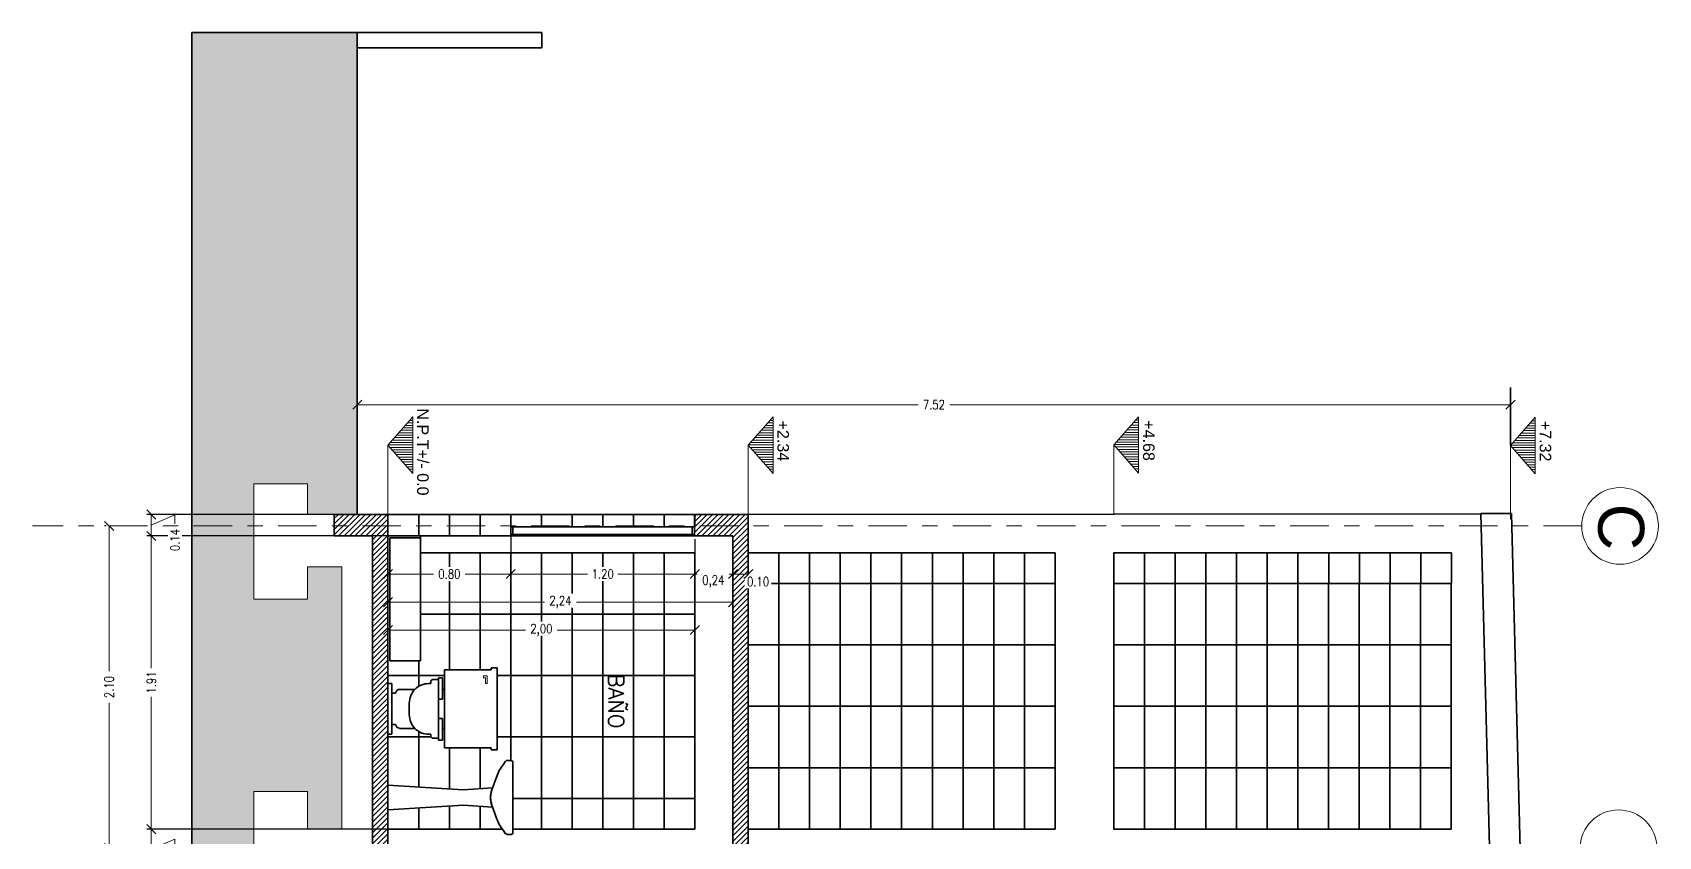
# Model space of a CAD drawing. Header units: metres. Extents: x -89 to 15, y -108 to -10.
# Drawn here: x -61.56 to -50.96, y -15.24 to -10 of the extents above; entities that cross this region are included whole.
import ezdxf

# ---------------------------------------------------------------- set-up
doc = ezdxf.new("R2010")
doc.units = ezdxf.units.M
doc.header["$LTSCALE"] = 5
doc.header["$MEASUREMENT"] = 0
doc.linetypes.add('CENTER', pattern=[2, 1.25, -0.25, 0.25, -0.25])
doc.layers.get('0').update_dxf_attribs({"color": 30})
for name, color, linetype, lineweight in [('A-ANNO-DIMS', 3, 'Continuous', 18), ('A-ANNO-SYMB', 3, 'Continuous', 18), ('A-ANNO-TEXT', 3, 'Continuous', 18), ('A-ELEV-MBE1', 7, 'Continuous', 35), ('A-SECT-MCUT', 7, 'Continuous', 35), ('A-SECT-PATT', 8, 'Continuous', 18)]:
    doc.layers.add(name, color=color, linetype=linetype, lineweight=lineweight)
doc.styles.add('E-ARIAL', font='arial.ttf')
doc.styles.add('E-ROMANS', font='romans.shx', dxfattribs={"width": 0.8})
doc.dimstyles.new('E-0050_TICK_12', dxfattribs={"dimscale": 0.001, "dimtxt": 60, "dimasz": 60, "dimexe": 30, "dimexo": 20, "dimgap": 30, "dimtad": 0, "dimzin": 0, "dimdsep": 46, "dimtxsty": 'E-ROMANS', "dimblk": 'OBLIQUE', "dimcen": 30, "dimclrd": 256, "dimclre": 256, "dimclrt": 256, "dimadec": 0, "dimazin": 0, "dimtfac": 1, "dimtmove": 1, "dimatfit": 3, "dimldrblk": 'OPEN90', "dimfxl": 1, "dimtfill": 1, "dimtolj": 1, "dimtzin": 0, "dimlwd": -1, "dimarcsym": 0})
pattern_1 = [(45, (-50.138073, -5.202707), (-0.01767767, 0.01767767), [])]

# ---------------------------------------------------------------- blocks, each defined once
blk = doc.blocks.new('_Oblique')
at = {"color": 0, "linetype": 'ByBlock', "lineweight": -2}
blk.add_line((-0.5, -0.5), (0.5, 0.5), dxfattribs=at)
blk = doc.blocks.new('*D157')
at = {"layer": 'A-ANNO-DIMS', "lineweight": -2, "transparency": 16777216}
for p, q in [((-61.08, -13.22), (-61.09, -13.22)), ((-61.08, -15.32), (-61.09, -15.32))]:
    blk.add_line(p, q, dxfattribs=at)
at = {"layer": 'A-ANNO-DIMS', "transparency": 16777216}
for p, q in [((-61.06, -13.22), (-61.06, -14.167)), ((-61.06, -15.32), (-61.06, -14.373))]:
    blk.add_line(p, q, dxfattribs=at)
at = {"layer": 'A-ANNO-DIMS', "transparency": 16777216, "xscale": 0.06, "yscale": 0.06, "zscale": 0.06}
for p, rotation in [((-61.06, -13.22), 90), ((-61.06, -15.32), 270)]:
    blk.add_blockref('_Oblique', p, dxfattribs=dict(at, rotation=rotation))
at = {"layer": 'A-ANNO-DIMS', "transparency": 16777216, "insert": (-61.06, -14.27), "char_height": 0.06, "attachment_point": 5, "rotation": 90, "style": 'E-ROMANS', "bg_fill": 3, "box_fill_scale": 1.25, "bg_fill_color": 256, "bg_fill_true_color": 13158600, "bg_fill_transparency": 0}
blk.add_mtext('\\A1;2.10', dxfattribs=at)
blk = doc.blocks.new('_Open90')
at = {"color": 0, "linetype": 'ByBlock', "lineweight": -2}
for p, q in [((0, 0), (-1, 0)), ((-0.5, 0.5), (0, 0)), ((0, 0), (-0.5, -0.5))]:
    blk.add_line(p, q, dxfattribs=at)
blk = doc.blocks.new('*D159')
at = {"layer": 'A-ANNO-DIMS', "lineweight": -2, "transparency": 16777216}
for p, q in [((-59.253, -13.285), (-60.815, -13.285)), ((-59.253, -15.195), (-60.815, -15.195))]:
    blk.add_line(p, q, dxfattribs=at)
at = {"layer": 'A-ANNO-DIMS', "transparency": 16777216}
for p, q in [((-60.785, -13.285), (-60.785, -14.147)), ((-60.785, -15.195), (-60.785, -14.333))]:
    blk.add_line(p, q, dxfattribs=at)
at = {"layer": 'A-ANNO-DIMS', "transparency": 16777216, "xscale": 0.06, "yscale": 0.06, "zscale": 0.06}
for p, rotation in [((-60.785, -13.285), 90), ((-60.785, -15.195), 270)]:
    blk.add_blockref('_Oblique', p, dxfattribs=dict(at, rotation=rotation))
at = {"layer": 'A-ANNO-DIMS', "transparency": 16777216, "insert": (-60.785, -14.24), "char_height": 0.06, "attachment_point": 5, "rotation": 90, "style": 'E-ROMANS', "bg_fill": 3, "box_fill_scale": 1.25, "bg_fill_color": 256, "bg_fill_true_color": 13158600, "bg_fill_transparency": 0}
blk.add_mtext('\\A1;1.91', dxfattribs=at)
blk = doc.blocks.new('*D162')
at = {"layer": 'A-ANNO-DIMS', "lineweight": -2, "transparency": 16777216}
for p, q in [((-60.805, -15.195), (-60.815, -15.195)), ((-60.805, -15.458), (-60.815, -15.458))]:
    blk.add_line(p, q, dxfattribs=at)
at = {"layer": 'A-ANNO-DIMS', "transparency": 16777216}
for p, q in [((-60.785, -15.195), (-60.785, -15.458)), ((-60.785, -15.326), (-60.632, -15.26)), ((-60.632, -15.26), (-60.632, -15.32))]:
    blk.add_line(p, q, dxfattribs=at)
at = {"layer": 'A-ANNO-DIMS', "transparency": 16777216, "xscale": 0.06, "yscale": 0.06, "zscale": 0.06}
for p, rotation in [((-60.785, -15.195), 90), ((-60.785, -15.458), 270)]:
    blk.add_blockref('_Oblique', p, dxfattribs=dict(at, rotation=rotation))
at = {"layer": 'A-ANNO-DIMS', "transparency": 16777216, "insert": (-60.632, -15.423), "char_height": 0.06, "attachment_point": 5, "rotation": 90, "style": 'E-ROMANS', "bg_fill": 3, "box_fill_scale": 1.25, "bg_fill_color": 256, "bg_fill_true_color": 13158600, "bg_fill_transparency": 0}
blk.add_mtext('\\A1;0.26', dxfattribs=at)
blk = doc.blocks.new('*D163')
at = {"layer": 'A-ANNO-DIMS', "lineweight": -2, "transparency": 16777216}
for p, q in [((-58.97, -13.145), (-60.815, -13.145)), ((-58.97, -13.285), (-60.815, -13.285))]:
    blk.add_line(p, q, dxfattribs=at)
at = {"layer": 'A-ANNO-DIMS', "transparency": 16777216}
for p, q in [((-60.785, -13.285), (-60.785, -13.145)), ((-60.785, -13.215), (-60.631, -13.147)), ((-60.631, -13.147), (-60.631, -13.207))]:
    blk.add_line(p, q, dxfattribs=at)
at = {"layer": 'A-ANNO-DIMS', "transparency": 16777216, "xscale": 0.06, "yscale": 0.06, "zscale": 0.06}
for p, rotation in [((-60.785, -13.145), 90), ((-60.785, -13.285), 270)]:
    blk.add_blockref('_Oblique', p, dxfattribs=dict(at, rotation=rotation))
at = {"layer": 'A-ANNO-DIMS', "transparency": 16777216, "insert": (-60.631, -13.312), "char_height": 0.06, "attachment_point": 5, "rotation": 90, "style": 'E-ROMANS', "bg_fill": 3, "box_fill_scale": 1.25, "bg_fill_color": 256, "bg_fill_true_color": 13158600, "bg_fill_transparency": 0}
blk.add_mtext('\\A1;0.14', dxfattribs=at)
blk = doc.blocks.new('*D172')
at = {"layer": 'A-ANNO-DIMS', "lineweight": -2, "transparency": 16777216}
for p, q in [((-59.442, -12.41), (-59.442, -12.4)), ((-51.924, -12.41), (-51.924, -12.4))]:
    blk.add_line(p, q, dxfattribs=at)
at = {"layer": 'A-ANNO-DIMS', "transparency": 16777216}
for p, q in [((-59.442, -12.43), (-55.786, -12.43)), ((-51.924, -12.43), (-55.58, -12.43))]:
    blk.add_line(p, q, dxfattribs=at)
at = {"layer": 'A-ANNO-DIMS', "transparency": 16777216, "xscale": 0.06, "yscale": 0.06, "zscale": 0.06, "rotation": 180}
blk.add_blockref('_Oblique', (-59.442, -12.43), dxfattribs=at)
at = {"layer": 'A-ANNO-DIMS', "transparency": 16777216, "xscale": 0.06, "yscale": 0.06, "zscale": 0.06}
blk.add_blockref('_Oblique', (-51.924, -12.43), dxfattribs=at)
at = {"layer": 'A-ANNO-DIMS', "transparency": 16777216, "insert": (-55.683, -12.43), "char_height": 0.06, "attachment_point": 5, "style": 'E-ROMANS', "bg_fill": 3, "box_fill_scale": 1.25, "bg_fill_color": 256, "bg_fill_true_color": 13158600, "bg_fill_transparency": 0}
blk.add_mtext('\\A1;7.52', dxfattribs=at)
blk = doc.blocks.new('*D237')
at = {"layer": 'A-ANNO-DIMS', "lineweight": -2, "transparency": 16777216}
for p, q in [((-59.242, -13.156), (-59.242, -13.563)), ((-58.442, -13.156), (-58.442, -13.563))]:
    blk.add_line(p, q, dxfattribs=at)
at = {"layer": 'A-ANNO-DIMS', "transparency": 16777216}
for p, q in [((-59.242, -13.533), (-58.945, -13.533)), ((-58.442, -13.533), (-58.739, -13.533))]:
    blk.add_line(p, q, dxfattribs=at)
at = {"layer": 'A-ANNO-DIMS', "transparency": 16777216, "xscale": 0.06, "yscale": 0.06, "zscale": 0.06, "rotation": 180}
blk.add_blockref('_Oblique', (-59.242, -13.533), dxfattribs=at)
at = {"layer": 'A-ANNO-DIMS', "transparency": 16777216, "xscale": 0.06, "yscale": 0.06, "zscale": 0.06}
blk.add_blockref('_Oblique', (-58.442, -13.533), dxfattribs=at)
at = {"layer": 'A-ANNO-DIMS', "transparency": 16777216, "insert": (-58.842, -13.533), "char_height": 0.06, "attachment_point": 5, "style": 'E-ROMANS', "bg_fill": 3, "box_fill_scale": 1.25, "bg_fill_color": 256, "bg_fill_true_color": 13158600, "bg_fill_transparency": 0}
blk.add_mtext('\\A1;0.80', dxfattribs=at)
blk = doc.blocks.new('*D238')
at = {"layer": 'A-ANNO-DIMS', "lineweight": -2, "transparency": 16777216}
for p, q in [((-58.442, -13.156), (-58.442, -13.563)), ((-57.242, -13.306), (-57.242, -13.563))]:
    blk.add_line(p, q, dxfattribs=at)
at = {"layer": 'A-ANNO-DIMS', "transparency": 16777216}
for p, q in [((-58.442, -13.533), (-57.942, -13.533)), ((-57.242, -13.533), (-57.743, -13.533))]:
    blk.add_line(p, q, dxfattribs=at)
at = {"layer": 'A-ANNO-DIMS', "transparency": 16777216, "xscale": 0.06, "yscale": 0.06, "zscale": 0.06, "rotation": 180}
blk.add_blockref('_Oblique', (-58.442, -13.533), dxfattribs=at)
at = {"layer": 'A-ANNO-DIMS', "transparency": 16777216, "xscale": 0.06, "yscale": 0.06, "zscale": 0.06}
blk.add_blockref('_Oblique', (-57.242, -13.533), dxfattribs=at)
at = {"layer": 'A-ANNO-DIMS', "transparency": 16777216, "insert": (-57.842, -13.533), "char_height": 0.06, "attachment_point": 5, "style": 'E-ROMANS', "bg_fill": 3, "box_fill_scale": 1.25, "bg_fill_color": 256, "bg_fill_true_color": 13158600, "bg_fill_transparency": 0}
blk.add_mtext('\\A1;1.20', dxfattribs=at)
blk = doc.blocks.new('*D239')
at = {"layer": 'A-ANNO-DIMS', "lineweight": -2, "transparency": 16777216}
for p, q in [((-57.242, -13.306), (-57.242, -13.563)), ((-56.993, -13.337), (-56.993, -13.563))]:
    blk.add_line(p, q, dxfattribs=at)
at = {"layer": 'A-ANNO-DIMS', "transparency": 16777216}
for p, q in [((-57.242, -13.533), (-57.226, -13.533)), ((-56.993, -13.533), (-57.017, -13.533))]:
    blk.add_line(p, q, dxfattribs=at)
at = {"layer": 'A-ANNO-DIMS', "transparency": 16777216, "insert": (-57.121, -13.582), "char_height": 0.06, "attachment_point": 5, "style": 'E-ROMANS', "bg_fill": 3, "box_fill_scale": 1.25, "bg_fill_color": 256, "bg_fill_true_color": 13158600, "bg_fill_transparency": 0}
blk.add_mtext('\\A1;0,24', dxfattribs=at)
at = {"layer": 'A-ANNO-DIMS', "transparency": 16777216, "xscale": 0.06, "yscale": 0.06, "zscale": 0.06, "rotation": 180}
blk.add_blockref('_Oblique', (-57.242, -13.533), dxfattribs=at)
at = {"layer": 'A-ANNO-DIMS', "transparency": 16777216, "xscale": 0.06, "yscale": 0.06, "zscale": 0.06}
blk.add_blockref('_Oblique', (-56.993, -13.533), dxfattribs=at)
blk = doc.blocks.new('*D240')
at = {"layer": 'A-ANNO-DIMS', "lineweight": -2, "transparency": 16777216}
for p, q in [((-56.993, -13.306), (-56.993, -13.563)), ((-56.893, -13.306), (-56.893, -13.563))]:
    blk.add_line(p, q, dxfattribs=at)
at = {"layer": 'A-ANNO-DIMS', "transparency": 16777216}
blk.add_line((-56.993, -13.533), (-56.893, -13.533), dxfattribs=at)
at = {"layer": 'A-ANNO-DIMS', "transparency": 16777216, "insert": (-56.829, -13.582), "char_height": 0.06, "attachment_point": 5, "style": 'E-ROMANS', "bg_fill": 3, "box_fill_scale": 1.25, "bg_fill_color": 256, "bg_fill_true_color": 13158600, "bg_fill_transparency": 0}
blk.add_mtext('\\A1;0.10', dxfattribs=at)
at = {"layer": 'A-ANNO-DIMS', "transparency": 16777216, "xscale": 0.06, "yscale": 0.06, "zscale": 0.06, "rotation": 180}
blk.add_blockref('_Oblique', (-56.993, -13.533), dxfattribs=at)
at = {"layer": 'A-ANNO-DIMS', "transparency": 16777216, "xscale": 0.06, "yscale": 0.06, "zscale": 0.06}
blk.add_blockref('_Oblique', (-56.893, -13.533), dxfattribs=at)
blk = doc.blocks.new('*D241')
at = {"layer": 'A-ANNO-DIMS', "lineweight": -2, "transparency": 16777216}
for p, q in [((-59.242, -13.302), (-59.242, -13.746)), ((-56.993, -13.337), (-56.993, -13.746))]:
    blk.add_line(p, q, dxfattribs=at)
at = {"layer": 'A-ANNO-DIMS', "transparency": 16777216}
for p, q in [((-59.242, -13.716), (-58.222, -13.716)), ((-56.993, -13.716), (-58.013, -13.716))]:
    blk.add_line(p, q, dxfattribs=at)
at = {"layer": 'A-ANNO-DIMS', "transparency": 16777216, "xscale": 0.06, "yscale": 0.06, "zscale": 0.06, "rotation": 180}
blk.add_blockref('_Oblique', (-59.242, -13.716), dxfattribs=at)
at = {"layer": 'A-ANNO-DIMS', "transparency": 16777216, "xscale": 0.06, "yscale": 0.06, "zscale": 0.06}
blk.add_blockref('_Oblique', (-56.993, -13.716), dxfattribs=at)
at = {"layer": 'A-ANNO-DIMS', "transparency": 16777216, "insert": (-58.118, -13.716), "char_height": 0.06, "attachment_point": 5, "style": 'E-ROMANS', "bg_fill": 3, "box_fill_scale": 1.25, "bg_fill_color": 256, "bg_fill_true_color": 13158600, "bg_fill_transparency": 0}
blk.add_mtext('\\A1;2,24', dxfattribs=at)
blk = doc.blocks.new('*D242')
at = {"layer": 'A-ANNO-DIMS', "lineweight": -2, "transparency": 16777216}
for p, q in [((-59.242, -14.008), (-59.242, -13.868)), ((-57.242, -14.008), (-57.242, -13.868))]:
    blk.add_line(p, q, dxfattribs=at)
at = {"layer": 'A-ANNO-DIMS', "transparency": 16777216}
for p, q in [((-59.242, -13.898), (-58.345, -13.898)), ((-57.242, -13.898), (-58.139, -13.898))]:
    blk.add_line(p, q, dxfattribs=at)
at = {"layer": 'A-ANNO-DIMS', "transparency": 16777216, "xscale": 0.06, "yscale": 0.06, "zscale": 0.06, "rotation": 180}
blk.add_blockref('_Oblique', (-59.242, -13.898), dxfattribs=at)
at = {"layer": 'A-ANNO-DIMS', "transparency": 16777216, "xscale": 0.06, "yscale": 0.06, "zscale": 0.06}
blk.add_blockref('_Oblique', (-57.242, -13.898), dxfattribs=at)
at = {"layer": 'A-ANNO-DIMS', "transparency": 16777216, "insert": (-58.242, -13.898), "char_height": 0.06, "attachment_point": 5, "style": 'E-ROMANS', "bg_fill": 3, "box_fill_scale": 1.25, "bg_fill_color": 256, "bg_fill_true_color": 13158600, "bg_fill_transparency": 0}
blk.add_mtext('\\A1;2,00', dxfattribs=at)

msp = doc.modelspace()

# ---------------------------------------------------------------- hatches: boundary and pattern name
at = {"layer": 'A-SECT-PATT'}
h = msp.add_hatch(dxfattribs=at)
h.set_pattern_fill('ANSI31', color=256, scale=0.005, angle=135, style=0)
h.set_pattern_definition([(180, (-186.17501, -217.175421), (-3e-17, -0.015875), [])])
h.paths.add_polyline_path([(-54.348, -12.508), (-54.51, -12.692), (-54.348, -12.876)])
h = msp.add_hatch(dxfattribs=at)
h.set_pattern_fill('ANSI31', color=256, scale=0.005, angle=135, style=0)
h.set_pattern_definition([(180, (-190.907527, -217.177757), (-4e-17, -0.015875), [])])
h.paths.add_polyline_path([(-59.08, -12.51), (-59.243, -12.694), (-59.08, -12.878)])
h = msp.add_hatch(dxfattribs=at)
h.set_pattern_fill('ANSI31', color=256, scale=0.005, angle=135, style=0)
h.set_pattern_definition([(180, (-183.589021, -217.179797), (-3e-17, -0.015875), [])])
h.paths.add_polyline_path([(-51.762, -12.512), (-51.924, -12.696), (-51.762, -12.88)])
h = msp.add_hatch(dxfattribs=at)
h.set_pattern_fill('ANSI31', color=256, scale=0.2, style=0)
h.set_pattern_definition(pattern_1)
h.paths.add_polyline_path([(-56.893, -13.285), (-56.894, -13.285), (-56.894, -13.145), (-57.242, -13.145), (-57.242, -13.225), (-57.243, -13.225), (-57.243, -13.285), (-56.993, -13.285), (-56.993, -19.05), (-57.242, -19.05), (-57.242, -19.19), (-56.893, -19.19), (-56.893, -19.05)])

# ---------------------------------------------------------------- linework, layer by layer
at = {"layer": 'A-ANNO-SYMB', "ltscale": 0.003}
for p, q in [((-59.767, -12.946), (-60.117, -12.946)), ((-60.117, -13.696), (-60.117, -12.946)), ((-59.767, -13.145), (-59.767, -12.946)), ((-59.617, -13.145), (-59.767, -13.145)), ((-59.542, -13.145), (-59.692, -13.145)), ((-59.767, -13.696), (-59.767, -13.486)), ((-59.617, -13.486), (-59.767, -13.486)), ((-59.542, -13.486), (-59.692, -13.486)), ((-59.542, -15.195), (-59.542, -13.486)), ((-59.767, -13.696), (-60.117, -13.696)), ((-59.767, -14.95), (-60.117, -14.95)), ((-60.117, -15.7), (-60.117, -14.95)), ((-59.767, -15.149), (-59.767, -14.95)), ((-59.767, -15.195), (-59.767, -15.149)), ((-59.542, -15.195), (-59.767, -15.195))]:
    msp.add_line(p, q, dxfattribs=at)
at = {"layer": 'A-ANNO-SYMB'}
for p, q in [((-58.62, -14.196), (-58.62, -14.209)), ((-58.595, -14.196), (-58.62, -14.196)), ((-58.595, -14.247), (-58.595, -14.196)), ((-58.62, -14.209), (-58.607, -14.209)), ((-58.607, -14.209), (-58.607, -14.247)), ((-58.607, -14.247), (-58.595, -14.247))]:
    msp.add_line(p, q, dxfattribs=at)
for points in [[(-54.51, -12.692), (-54.348, -12.508), (-54.348, -12.876)], [(-59.242, -12.694), (-59.08, -12.51), (-59.08, -12.878)], [(-51.924, -12.696), (-51.762, -12.512), (-51.762, -12.88)]]:
    msp.add_lwpolyline(points, close=True, dxfattribs=at)
for points in [[(-56.894, -13.145), (-56.894, -13.145), (-56.894, -12.692), (-56.894, -12.692)], [(-54.51, -13.145), (-54.51, -13.145), (-54.51, -12.692), (-54.51, -12.692)], [(-51.924, -12.696), (-51.924, -12.696), (-51.924, -12.855), (-51.924, -13.176)]]:
    msp.add_lwpolyline(points, dxfattribs=at)
at = {"layer": 'A-ANNO-SYMB', "linetype": 'CENTER', "ltscale": 0.04}
msp.add_lwpolyline([(-51.459, -13.22), (-61.56, -13.22)], dxfattribs=at)
at = {"layer": 'A-ANNO-SYMB'}
for centre in [(-51.209, -13.22), (-51.219, -15.32)]:
    msp.add_circle(centre, 0.25, dxfattribs=at)
at = {"layer": 'A-ELEV-MBE1'}
for p, q in [((-60.521, -22.82), (-60.521, -10.005)), ((-59.442, -10.005), (-60.521, -10.005)), ((-59.442, -13.145), (-59.442, -10.005)), ((-58.24, -10.005), (-59.442, -10.005)), ((-58.24, -10.005), (-59.342, -10.005)), ((-58.24, -10.105), (-58.24, -10.005)), ((-58.24, -10.105), (-58.24, -10.005)), ((-59.442, -10.105), (-58.24, -10.105)), ((-59.342, -10.105), (-58.24, -10.105)), ((-58.442, -13.285), (-58.442, -13.145)), ((-58.442, -13.145), (-58.242, -13.145)), ((-58.042, -13.145), (-58.242, -13.145)), ((-58.242, -13.145), (-58.242, -13.225)), ((-58.042, -13.225), (-58.042, -13.145)), ((-58.042, -13.145), (-57.842, -13.145)), ((-57.842, -13.145), (-57.842, -13.225)), ((-57.842, -13.225), (-57.842, -13.145)), ((-57.842, -13.145), (-57.642, -13.145)), ((-57.642, -13.145), (-57.842, -13.145)), ((-57.642, -13.145), (-57.642, -13.225)), ((-57.642, -13.225), (-57.642, -13.145)), ((-57.642, -13.145), (-57.442, -13.145)), ((-57.442, -13.145), (-57.642, -13.145)), ((-57.442, -13.225), (-57.442, -13.145)), ((-57.442, -13.145), (-57.242, -13.145)), ((-57.442, -13.145), (-57.442, -13.225)), ((-57.242, -13.145), (-57.442, -13.145)), ((-57.242, -13.145), (-57.242, -13.225)), ((-51.959, -19.194), (-52.117, -13.138)), ((-52.117, -13.138), (-51.918, -13.138)), ((-58.442, -13.225), (-58.442, -13.275)), ((-58.442, -13.225), (-57.243, -13.225)), ((-58.427, -13.225), (-58.427, -13.275)), ((-57.258, -13.225), (-57.258, -13.275)), ((-57.243, -13.23), (-57.243, -13.28)), ((-58.442, -13.275), (-57.243, -13.275)), ((-58.242, -13.285), (-58.442, -13.285)), ((-58.242, -13.275), (-58.242, -13.285)), ((-58.242, -13.285), (-57.243, -13.285)), ((-58.842, -13.395), (-58.842, -13.795)), ((-57.242, -15.195), (-57.242, -13.395)), ((-58.842, -13.795), (-59.029, -13.795)), ((-59.029, -13.795), (-58.842, -13.795)), ((-58.842, -13.795), (-58.842, -14.158)), ((-59.042, -14.098), (-59.042, -14.195)), ((-59.042, -14.195), (-59.042, -14.098)), ((-58.874, -14.195), (-59.042, -14.195)), ((-58.569, -14.158), (-58.874, -14.158)), ((-58.874, -14.158), (-58.874, -14.285)), ((-58.531, -14.145), (-58.569, -14.145)), ((-58.569, -14.145), (-58.569, -14.158)), ((-58.531, -14.412), (-58.531, -14.145)), ((-59.066, -14.285), (-59.166, -14.285)), ((-58.963, -14.247), (-58.976, -14.247)), ((-58.963, -14.234), (-58.963, -14.247)), ((-58.912, -14.221), (-58.95, -14.221)), ((-58.887, -14.209), (-58.912, -14.209)), ((-58.912, -14.209), (-58.912, -14.221)), ((-58.912, -14.221), (-58.912, -14.602)), ((-58.887, -14.285), (-58.887, -14.209)), ((-58.887, -14.348), (-58.887, -14.285)), ((-58.874, -14.285), (-58.887, -14.285)), ((-58.874, -14.285), (-58.874, -14.539)), ((-59.103, -14.374), (-59.103, -14.45)), ((-58.887, -14.348), (-58.912, -14.348)), ((-58.531, -14.678), (-58.531, -14.412)), ((-58.887, -14.475), (-58.912, -14.475)), ((-58.887, -14.475), (-58.887, -14.539)), ((-59.166, -14.539), (-59.066, -14.539)), ((-59.042, -14.922), (-59.042, -14.595)), ((-59.042, -14.595), (-58.962, -14.595)), ((-59.042, -14.595), (-59.042, -14.922)), ((-58.976, -14.577), (-58.963, -14.577)), ((-58.963, -14.577), (-58.963, -14.59)), ((-58.95, -14.602), (-58.912, -14.602)), ((-58.912, -14.602), (-58.912, -14.615)), ((-58.912, -14.615), (-58.887, -14.615)), ((-58.887, -14.615), (-58.887, -14.539)), ((-58.887, -14.539), (-58.874, -14.539)), ((-58.874, -14.539), (-58.874, -14.666)), ((-58.874, -14.666), (-58.569, -14.666)), ((-58.842, -14.666), (-58.842, -14.934)), ((-58.842, -14.934), (-58.842, -14.666)), ((-58.642, -14.932), (-58.642, -14.666)), ((-58.642, -14.666), (-58.642, -14.932)), ((-58.569, -14.666), (-58.569, -14.678)), ((-58.569, -14.678), (-58.531, -14.678)), ((-58.492, -14.776), (-58.475, -14.753)), ((-58.463, -14.749), (-58.438, -14.749)), ((-58.428, -14.759), (-58.428, -15.22)), ((-58.565, -14.939), (-58.535, -14.856)), ((-58.842, -15.045), (-58.842, -15.195)), ((-58.842, -15.195), (-58.842, -15.045)), ((-58.642, -15.195), (-58.642, -15.046)), ((-58.642, -15.046), (-58.642, -15.195)), ((-58.535, -15.123), (-58.565, -15.04)), ((-57.242, -14.995), (-58.428, -14.995)), ((-57.242, -14.995), (-58.428, -14.995)), ((-59.042, -15.195), (-59.042, -15.057)), ((-59.042, -15.057), (-59.042, -15.195)), ((-58.842, -15.195), (-59.042, -15.195)), ((-58.642, -15.195), (-58.842, -15.195)), ((-58.498, -15.195), (-58.642, -15.195)), ((-58.475, -15.226), (-58.492, -15.203)), ((-58.438, -15.23), (-58.463, -15.23))]:
    msp.add_line(p, q, dxfattribs=at)
for points in [[(-56.893, -13.145), (-56.893, -13.145), (-52.117, -13.142), (-52.117, -13.142)], [(-51.918, -13.138), (-51.761, -19.19), (-51.959, -19.197), (-51.959, -19.197), (-51.959, -19.197), (-51.959, -19.197), (-51.959, -19.197)], [(-58.042, -13.275), (-58.042, -13.285)], [(-57.842, -13.275), (-57.842, -13.285)], [(-57.642, -13.275), (-57.642, -13.285)], [(-57.442, -13.275), (-57.442, -13.285)], [(-58.842, -14.158), (-58.842, -13.795), (-58.642, -13.795), (-58.642, -14.158)], [(-58.642, -14.158), (-58.642, -13.795), (-58.442, -13.795), (-58.442, -14.195), (-58.531, -14.195)], [(-59.042, -14.266), (-59.042, -14.195), (-58.874, -14.195)], [(-58.531, -14.195), (-58.442, -14.195), (-58.442, -14.595), (-58.531, -14.595)], [(-58.963, -14.595), (-59.042, -14.595), (-59.042, -14.558)], [(-58.531, -14.595), (-58.442, -14.595), (-58.442, -14.749)], [(-58.442, -14.749), (-58.442, -14.595), (-58.242, -14.595), (-58.242, -14.995), (-58.428, -14.995)], [(-58.428, -14.995), (-58.242, -14.995), (-58.242, -15.195), (-58.428, -15.195)]]:
    msp.add_lwpolyline(points, dxfattribs=at)
for points in [[(-58.642, -13.395), (-58.642, -13.795), (-58.842, -13.795), (-58.842, -13.395)], [(-58.442, -13.395), (-58.442, -13.795), (-58.642, -13.795), (-58.642, -13.395)], [(-58.242, -13.395), (-58.242, -13.795), (-58.442, -13.795), (-58.442, -13.395)], [(-58.042, -13.395), (-58.042, -13.795), (-58.242, -13.795), (-58.242, -13.395)], [(-57.842, -13.395), (-57.842, -13.795), (-58.042, -13.795), (-58.042, -13.395)], [(-57.642, -13.395), (-57.642, -13.795), (-57.842, -13.795), (-57.842, -13.395)], [(-57.442, -13.395), (-57.442, -13.795), (-57.642, -13.795), (-57.642, -13.395)], [(-57.242, -13.395), (-57.242, -13.795), (-57.442, -13.795), (-57.442, -13.395)], [(-56.693, -13.395), (-56.693, -13.595), (-56.893, -13.595), (-56.893, -13.395)], [(-56.493, -13.395), (-56.493, -13.595), (-56.693, -13.595), (-56.693, -13.395)], [(-56.293, -13.395), (-56.293, -13.595), (-56.493, -13.595), (-56.493, -13.395)], [(-56.093, -13.395), (-56.093, -13.595), (-56.293, -13.595), (-56.293, -13.395)], [(-55.893, -13.395), (-55.893, -13.595), (-56.093, -13.595), (-56.093, -13.395)], [(-55.693, -13.395), (-55.693, -13.595), (-55.893, -13.595), (-55.893, -13.395)], [(-55.493, -13.395), (-55.493, -13.595), (-55.693, -13.595), (-55.693, -13.395)], [(-55.293, -13.395), (-55.293, -13.595), (-55.493, -13.595), (-55.493, -13.395)], [(-55.093, -13.395), (-55.093, -13.595), (-55.293, -13.595), (-55.293, -13.395)], [(-54.893, -13.395), (-54.893, -13.595), (-55.093, -13.595), (-55.093, -13.395)], [(-54.309, -13.395), (-54.309, -13.595), (-54.509, -13.595), (-54.509, -13.395)], [(-54.109, -13.395), (-54.109, -13.595), (-54.309, -13.595), (-54.309, -13.395)], [(-53.909, -13.395), (-53.909, -13.595), (-54.109, -13.595), (-54.109, -13.395)], [(-53.709, -13.395), (-53.709, -13.595), (-53.909, -13.595), (-53.909, -13.395)], [(-53.509, -13.395), (-53.509, -13.595), (-53.709, -13.595), (-53.709, -13.395)], [(-53.309, -13.395), (-53.309, -13.595), (-53.509, -13.595), (-53.509, -13.395)], [(-53.109, -13.395), (-53.109, -13.595), (-53.309, -13.595), (-53.309, -13.395)], [(-52.909, -13.395), (-52.909, -13.595), (-53.109, -13.595), (-53.109, -13.395)], [(-52.709, -13.395), (-52.709, -13.595), (-52.909, -13.595), (-52.909, -13.395)], [(-52.509, -13.395), (-52.509, -13.595), (-52.709, -13.595), (-52.709, -13.395)], [(-52.309, -13.395), (-52.309, -13.595), (-52.509, -13.595), (-52.509, -13.395)], [(-56.693, -13.595), (-56.693, -13.995), (-56.893, -13.995), (-56.893, -13.595)], [(-56.493, -13.595), (-56.493, -13.995), (-56.693, -13.995), (-56.693, -13.595)], [(-56.293, -13.595), (-56.293, -13.995), (-56.493, -13.995), (-56.493, -13.595)], [(-56.093, -13.595), (-56.093, -13.995), (-56.293, -13.995), (-56.293, -13.595)], [(-55.893, -13.595), (-55.893, -13.995), (-56.093, -13.995), (-56.093, -13.595)], [(-55.693, -13.595), (-55.693, -13.995), (-55.893, -13.995), (-55.893, -13.595)], [(-55.493, -13.595), (-55.493, -13.995), (-55.693, -13.995), (-55.693, -13.595)], [(-55.293, -13.595), (-55.293, -13.995), (-55.493, -13.995), (-55.493, -13.595)], [(-55.093, -13.595), (-55.093, -13.995), (-55.293, -13.995), (-55.293, -13.595)], [(-54.893, -13.595), (-54.893, -13.995), (-55.093, -13.995), (-55.093, -13.595)], [(-54.31, -13.595), (-54.31, -13.995), (-54.51, -13.995), (-54.51, -13.595)], [(-54.11, -13.595), (-54.11, -13.995), (-54.31, -13.995), (-54.31, -13.595)], [(-53.91, -13.595), (-53.91, -13.995), (-54.11, -13.995), (-54.11, -13.595)], [(-53.71, -13.595), (-53.71, -13.995), (-53.91, -13.995), (-53.91, -13.595)], [(-53.51, -13.595), (-53.51, -13.995), (-53.71, -13.995), (-53.71, -13.595)], [(-53.31, -13.595), (-53.31, -13.995), (-53.51, -13.995), (-53.51, -13.595)], [(-53.11, -13.595), (-53.11, -13.995), (-53.31, -13.995), (-53.31, -13.595)], [(-52.91, -13.595), (-52.91, -13.995), (-53.11, -13.995), (-53.11, -13.595)], [(-52.71, -13.595), (-52.71, -13.995), (-52.91, -13.995), (-52.91, -13.595)], [(-52.51, -13.595), (-52.51, -13.995), (-52.71, -13.995), (-52.71, -13.595)], [(-52.31, -13.595), (-52.31, -13.995), (-52.51, -13.995), (-52.51, -13.595)], [(-58.242, -13.795), (-58.242, -14.195), (-58.442, -14.195), (-58.442, -13.795)], [(-57.842, -13.795), (-57.842, -14.195), (-58.042, -14.195), (-58.042, -13.795)], [(-57.642, -13.795), (-57.642, -14.195), (-57.842, -14.195), (-57.842, -13.795)], [(-57.442, -13.795), (-57.442, -14.195), (-57.642, -14.195), (-57.642, -13.795)], [(-57.242, -13.795), (-57.242, -14.195), (-57.442, -14.195), (-57.442, -13.795)], [(-56.693, -13.995), (-56.693, -14.395), (-56.893, -14.395), (-56.893, -13.995)], [(-56.493, -13.995), (-56.493, -14.395), (-56.693, -14.395), (-56.693, -13.995)], [(-56.293, -13.995), (-56.293, -14.395), (-56.493, -14.395), (-56.493, -13.995)], [(-56.093, -13.995), (-56.093, -14.395), (-56.293, -14.395), (-56.293, -13.995)], [(-55.893, -13.995), (-55.893, -14.395), (-56.093, -14.395), (-56.093, -13.995)], [(-55.693, -13.995), (-55.693, -14.395), (-55.893, -14.395), (-55.893, -13.995)], [(-55.493, -13.995), (-55.493, -14.395), (-55.693, -14.395), (-55.693, -13.995)], [(-55.293, -13.995), (-55.293, -14.395), (-55.493, -14.395), (-55.493, -13.995)], [(-55.093, -13.995), (-55.093, -14.395), (-55.293, -14.395), (-55.293, -13.995)], [(-54.893, -13.995), (-54.893, -14.395), (-55.093, -14.395), (-55.093, -13.995)], [(-54.31, -13.995), (-54.31, -14.395), (-54.51, -14.395), (-54.51, -13.995)], [(-54.11, -13.995), (-54.11, -14.395), (-54.31, -14.395), (-54.31, -13.995)], [(-53.91, -13.995), (-53.91, -14.395), (-54.11, -14.395), (-54.11, -13.995)], [(-53.71, -13.995), (-53.71, -14.395), (-53.91, -14.395), (-53.91, -13.995)], [(-53.51, -13.995), (-53.51, -14.395), (-53.71, -14.395), (-53.71, -13.995)], [(-53.31, -13.995), (-53.31, -14.395), (-53.51, -14.395), (-53.51, -13.995)], [(-53.11, -13.995), (-53.11, -14.395), (-53.31, -14.395), (-53.31, -13.995)], [(-52.91, -13.995), (-52.91, -14.395), (-53.11, -14.395), (-53.11, -13.995)], [(-52.71, -13.995), (-52.71, -14.395), (-52.91, -14.395), (-52.91, -13.995)], [(-52.51, -13.995), (-52.51, -14.395), (-52.71, -14.395), (-52.71, -13.995)], [(-52.31, -13.995), (-52.31, -14.395), (-52.51, -14.395), (-52.51, -13.995)], [(-58.242, -14.195), (-58.242, -14.595), (-58.442, -14.595), (-58.442, -14.195)], [(-58.042, -14.195), (-58.042, -14.595), (-58.242, -14.595), (-58.242, -14.195)], [(-57.842, -14.195), (-57.842, -14.595), (-58.042, -14.595), (-58.042, -14.195)], [(-57.642, -14.195), (-57.642, -14.595), (-57.842, -14.595), (-57.842, -14.195)], [(-57.442, -14.195), (-57.442, -14.595), (-57.642, -14.595), (-57.642, -14.195)], [(-57.242, -14.195), (-57.242, -14.595), (-57.442, -14.595), (-57.442, -14.195)], [(-56.693, -14.395), (-56.693, -14.795), (-56.893, -14.795), (-56.893, -14.395)], [(-56.493, -14.395), (-56.493, -14.795), (-56.693, -14.795), (-56.693, -14.395)], [(-56.293, -14.395), (-56.293, -14.795), (-56.493, -14.795), (-56.493, -14.395)], [(-56.093, -14.395), (-56.093, -14.795), (-56.293, -14.795), (-56.293, -14.395)], [(-55.893, -14.395), (-55.893, -14.795), (-56.093, -14.795), (-56.093, -14.395)], [(-55.693, -14.395), (-55.693, -14.795), (-55.893, -14.795), (-55.893, -14.395)], [(-55.493, -14.395), (-55.493, -14.795), (-55.693, -14.795), (-55.693, -14.395)], [(-55.293, -14.395), (-55.293, -14.795), (-55.493, -14.795), (-55.493, -14.395)], [(-55.093, -14.395), (-55.093, -14.795), (-55.293, -14.795), (-55.293, -14.395)], [(-54.893, -14.395), (-54.893, -14.795), (-55.093, -14.795), (-55.093, -14.395)], [(-54.31, -14.395), (-54.31, -14.795), (-54.51, -14.795), (-54.51, -14.395)], [(-54.11, -14.395), (-54.11, -14.795), (-54.31, -14.795), (-54.31, -14.395)], [(-53.91, -14.395), (-53.91, -14.795), (-54.11, -14.795), (-54.11, -14.395)], [(-53.71, -14.395), (-53.71, -14.795), (-53.91, -14.795), (-53.91, -14.395)], [(-53.51, -14.395), (-53.51, -14.795), (-53.71, -14.795), (-53.71, -14.395)], [(-53.31, -14.395), (-53.31, -14.795), (-53.51, -14.795), (-53.51, -14.395)], [(-53.11, -14.395), (-53.11, -14.795), (-53.31, -14.795), (-53.31, -14.395)], [(-52.91, -14.395), (-52.91, -14.795), (-53.11, -14.795), (-53.11, -14.395)], [(-52.71, -14.395), (-52.71, -14.795), (-52.91, -14.795), (-52.91, -14.395)], [(-52.51, -14.395), (-52.51, -14.795), (-52.71, -14.795), (-52.71, -14.395)], [(-52.31, -14.395), (-52.31, -14.795), (-52.51, -14.795), (-52.51, -14.395)], [(-58.042, -14.595), (-58.042, -14.995), (-58.242, -14.995), (-58.242, -14.595)], [(-57.842, -14.595), (-57.842, -14.995), (-58.042, -14.995), (-58.042, -14.595)], [(-57.642, -14.595), (-57.642, -14.995), (-57.842, -14.995), (-57.842, -14.595)], [(-57.442, -14.595), (-57.442, -14.995), (-57.642, -14.995), (-57.642, -14.595)], [(-57.242, -14.595), (-57.242, -14.995), (-57.442, -14.995), (-57.442, -14.595)], [(-56.693, -14.795), (-56.693, -15.195), (-56.893, -15.195), (-56.893, -14.795)], [(-56.493, -14.795), (-56.493, -15.195), (-56.693, -15.195), (-56.693, -14.795)], [(-56.293, -14.795), (-56.293, -15.195), (-56.493, -15.195), (-56.493, -14.795)], [(-56.093, -14.795), (-56.093, -15.195), (-56.293, -15.195), (-56.293, -14.795)], [(-55.893, -14.795), (-55.893, -15.195), (-56.093, -15.195), (-56.093, -14.795)], [(-55.693, -14.795), (-55.693, -15.195), (-55.893, -15.195), (-55.893, -14.795)], [(-55.493, -14.795), (-55.493, -15.195), (-55.693, -15.195), (-55.693, -14.795)], [(-55.293, -14.795), (-55.293, -15.195), (-55.493, -15.195), (-55.493, -14.795)], [(-55.093, -14.795), (-55.093, -15.195), (-55.293, -15.195), (-55.293, -14.795)], [(-54.893, -14.795), (-54.893, -15.195), (-55.093, -15.195), (-55.093, -14.795)], [(-54.31, -14.795), (-54.31, -15.195), (-54.51, -15.195), (-54.51, -14.795)], [(-54.11, -14.795), (-54.11, -15.195), (-54.31, -15.195), (-54.31, -14.795)], [(-53.91, -14.795), (-53.91, -15.195), (-54.11, -15.195), (-54.11, -14.795)], [(-53.71, -14.795), (-53.71, -15.195), (-53.91, -15.195), (-53.91, -14.795)], [(-53.51, -14.795), (-53.51, -15.195), (-53.71, -15.195), (-53.71, -14.795)], [(-53.31, -14.795), (-53.31, -15.195), (-53.51, -15.195), (-53.51, -14.795)], [(-53.11, -14.795), (-53.11, -15.195), (-53.31, -15.195), (-53.31, -14.795)], [(-52.91, -14.795), (-52.91, -15.195), (-53.11, -15.195), (-53.11, -14.795)], [(-52.71, -14.795), (-52.71, -15.195), (-52.91, -15.195), (-52.91, -14.795)], [(-52.51, -14.795), (-52.51, -15.195), (-52.71, -15.195), (-52.71, -14.795)], [(-52.31, -14.795), (-52.31, -15.195), (-52.51, -15.195), (-52.51, -14.795)], [(-58.042, -14.995), (-58.042, -15.195), (-58.242, -15.195), (-58.242, -14.995)], [(-57.842, -14.995), (-57.842, -15.195), (-58.042, -15.195), (-58.042, -14.995)], [(-57.642, -14.995), (-57.642, -15.195), (-57.842, -15.195), (-57.842, -14.995)], [(-57.442, -14.995), (-57.442, -15.195), (-57.642, -15.195), (-57.642, -14.995)], [(-57.242, -14.995), (-57.242, -15.195), (-57.442, -15.195), (-57.442, -14.995)]]:
    msp.add_lwpolyline(points, close=True, dxfattribs=at)
for centre, radius, start, end in [((-58.976, -14.374), 0.127, 135.573, 180), ((-58.976, -14.374), 0.127, 90, 135.573), ((-58.95, -14.234), 0.0127, 90, 180), ((-58.976, -14.45), 0.127, 180, 224.427), ((-58.976, -14.45), 0.127, 224.427, 270), ((-58.95, -14.59), 0.0127, 180, 270), ((-58.252, -14.956), 0.3, 143.0891, 160.4689), ((-58.466, -14.759), 0.0107, 72.7666, 143.0891), ((-58.438, -14.759), 0.01, 360, 90), ((-58.423, -14.989), 0.15, 160.4689, 199.5311), ((-58.252, -15.023), 0.3, 199.5311, 216.9109), ((-58.463, -15.21), 0.02, 234.1443, 270), ((-58.438, -15.22), 0.01, 270, 0)]:
    msp.add_arc(centre, radius, start, end, dxfattribs=at)
at = {"layer": 'A-SECT-MCUT'}
for p, q in [((-57.243, -13.285), (-57.243, -13.145)), ((-57.243, -13.145), (-56.894, -13.145)), ((-56.894, -13.145), (-56.894, -13.285)), ((-56.993, -13.285), (-57.243, -13.285))]:
    msp.add_line(p, q, dxfattribs=at)
for points in [[(-59.042, -13.145), (-59.042, -13.285), (-59.242, -13.285), (-59.242, -13.145)], [(-58.842, -13.145), (-58.842, -13.285), (-59.042, -13.285), (-59.042, -13.145)], [(-58.642, -13.145), (-58.642, -13.285), (-58.842, -13.285), (-58.842, -13.145)], [(-58.442, -13.145), (-58.442, -13.285), (-58.642, -13.285), (-58.642, -13.145)]]:
    msp.add_lwpolyline(points, close=True, dxfattribs=at)
for points in [[(-56.993, -19.05), (-56.993, -13.285)], [(-56.894, -13.285), (-56.893, -13.285), (-56.893, -19.055)]]:
    msp.add_lwpolyline(points, dxfattribs=at)

# ---------------------------------------------------------------- texts
at = {"layer": 'A-ANNO-TEXT'}
for s, height, style, p in [('N.P.T+/- 0.0', 0.075, 'E-ARIAL', (-59.052, -12.454)), ('+2.34', 0.075, 'E-ARIAL', (-56.703, -12.533)), ('+4.68', 0.075, 'E-ARIAL', (-54.319, -12.531)), ('+7.32', 0.075, 'E-ARIAL', (-51.733, -12.535)), ('C', 0.3, 'E-ARIAL', (-51.352, -13.075)), ('BAÑO', 0.1, 'E-ROMANS', (-57.805, -14.183))]:
    msp.add_text(s, height=height, rotation=270, dxfattribs=dict(at, style=style)).set_placement(p)

# ---------------------------------------------------------------- next in the draw order: dimensions: what is measured, and where the dimension line sits
at = {"layer": 'A-ANNO-DIMS'}
dim = msp.add_linear_dim(base=(-59.442, -12.43), p1=(-51.924, -12.43), p2=(-59.442, -12.43), dimstyle='E-0050_TICK_12', dxfattribs=at)
dim.commit()
dim.dimension.update_dxf_attribs({"geometry": '*D172', "text_midpoint": (-55.683, -12.43)})
for base, p1, p2, picture, middle in [((-61.06, -15.32), (-61.06, -13.22), (-61.06, -15.32), '*D157', (-61.06, -14.27)), ((-60.785, -15.195), (-59.233, -13.285), (-59.233, -15.195), '*D159', (-60.785, -14.24))]:
    dim = msp.add_linear_dim(base=base, p1=p1, p2=p2, angle=270, dimstyle='E-0050_TICK_12', dxfattribs=at)
    dim.commit()
    dim.dimension.update_dxf_attribs({"geometry": picture, "text_midpoint": middle})

# ---------------------------------------------------------------- next in the draw order: hatches: boundary and pattern name
at = {"layer": 'A-SECT-PATT'}
h = msp.add_hatch(dxfattribs=at)
h.set_pattern_fill('ANSI31', color=256, scale=0.005, angle=135, style=0)
h.set_pattern_definition([(180, (-188.5588, -217.177757), (-3e-17, -0.015875), [])])
h.paths.add_polyline_path([(-56.731, -12.51), (-56.894, -12.694), (-56.731, -12.878)])

# ---------------------------------------------------------------- next in the draw order: linework, layer by layer
at = {"layer": 'A-ANNO-SYMB'}
msp.add_lwpolyline([(-56.894, -12.694), (-56.731, -12.51), (-56.731, -12.878)], close=True, dxfattribs=at)
at = {"layer": 'A-ELEV-MBE1'}
for p, q in [((-51.924, -12.696), (-51.924, -12.317)), ((-59.029, -14.098), (-59.229, -14.098)), ((-59.042, -14.195), (-59.242, -14.195)), ((-59.217, -14.247), (-59.242, -14.247)), ((-59.217, -14.31), (-59.217, -14.247)), ((-59.217, -14.31), (-59.217, -14.513)), ((-59.192, -14.31), (-59.217, -14.31)), ((-59.217, -14.577), (-59.217, -14.513)), ((-59.217, -14.513), (-59.192, -14.513)), ((-59.242, -14.577), (-59.217, -14.577)), ((-59.242, -14.995), (-59.242, -14.595)), ((-59.242, -14.595), (-59.042, -14.595)), ((-59.242, -15.195), (-59.242, -14.995)), ((-59.042, -15.195), (-59.242, -15.195))]:
    msp.add_line(p, q, dxfattribs=at)
msp.add_lwpolyline([(-59.042, -14.558), (-59.042, -14.595), (-59.242, -14.595), (-59.242, -14.195), (-59.042, -14.195), (-59.042, -14.266)], dxfattribs=at)
msp.add_lwpolyline([(-58.75, -14.939), (-59.242, -14.909), (-59.242, -15.069), (-58.75, -15.039), (-58.56, -15.052), (-58.565, -15.04, -0.172111), (-58.565, -14.939), (-58.56, -14.927)], format="xyb", close=True, dxfattribs=at)
for centre, start, end in [((-59.166, -14.31), 90, 180), ((-59.166, -14.513), 180, 270)]:
    msp.add_arc(centre, 0.0254, start, end, dxfattribs=at)

# ---------------------------------------------------------------- next in the draw order: dimensions: what is measured, and where the dimension line sits
at = {"layer": 'A-ANNO-DIMS'}
for base, p1, p2, picture, middle in [((-60.785, -13.145), (-58.95, -13.285), (-58.95, -13.145), '*D163', (-60.631, -13.237)), ((-60.785, -15.458), (-60.785, -15.195), (-60.785, -15.458), '*D162', (-60.632, -15.35))]:
    dim = msp.add_linear_dim(base=base, p1=p1, p2=p2, angle=270, dimstyle='E-0050_TICK_12', dxfattribs=at)
    dim.commit()
    dim.dimension.update_dxf_attribs({"geometry": picture, "text_midpoint": middle, "dimtype": 160})

# ---------------------------------------------------------------- next in the draw order: hatches: boundary and pattern name
at = {"layer": 'A-SECT-PATT'}
h = msp.add_hatch(dxfattribs=at)
h.set_pattern_fill('DOTS', color=256, style=0)
h.set_pattern_definition([(270, (-60.52144, -10.004997), (0.0625, -0.03125), [0, -0.0625])])
h.paths.add_polyline_path([(-59.767, -18.64), (-59.767, -18.85), (-59.542, -18.85), (-59.542, -15.445), (-59.767, -15.445), (-59.767, -15.491), (-59.767, -15.7), (-60.117, -15.7), (-60.117, -14.95), (-59.767, -14.95), (-59.767, -15.149), (-59.767, -15.195), (-59.542, -15.195), (-59.542, -13.486), (-59.692, -13.486), (-59.767, -13.486), (-59.767, -13.696), (-60.117, -13.696), (-60.117, -12.946), (-59.767, -12.946), (-59.767, -13.145), (-59.617, -13.145), (-59.542, -13.145), (-59.442, -13.145), (-59.442, -10.005), (-60.521, -10.005), (-60.521, -22.82), (-59.413, -22.82), (-59.413, -22.353), (-59.442, -22.353), (-59.442, -19.19), (-59.592, -19.19), (-59.767, -19.19), (-59.767, -19.39), (-60.117, -19.39), (-60.117, -18.64)])
h = msp.add_hatch(dxfattribs=at)
h.set_pattern_fill('ANSI31', color=256, scale=0.2, style=0)
h.set_pattern_definition(pattern_1)
h.paths.add_polyline_path([(-59.242, -13.285), (-59.242, -13.145), (-59.592, -13.145), (-59.592, -13.285), (-59.342, -13.285), (-59.342, -19.05), (-59.592, -19.05), (-59.592, -19.19), (-59.243, -19.19), (-59.243, -19.05), (-59.242, -19.05)])

# ---------------------------------------------------------------- next in the draw order: linework, layer by layer
at = {"layer": 'A-ANNO-SYMB'}
msp.add_line((-59.242, -12.694), (-59.242, -13.145), dxfattribs=at)
at = {"layer": 'A-ELEV-MBE1'}
for p, q in [((-59.229, -14.098), (-59.229, -13.298)), ((-59.229, -13.298), (-59.029, -13.298)), ((-59.029, -13.298), (-59.029, -13.285)), ((-59.029, -13.298), (-59.029, -14.098)), ((-59.029, -13.395), (-58.842, -13.395))]:
    msp.add_line(p, q, dxfattribs=at)
at = {"layer": 'A-SECT-MCUT'}
for p, q in [((-59.592, -13.285), (-59.592, -13.145)), ((-59.592, -13.145), (-59.242, -13.145)), ((-59.242, -13.145), (-59.242, -13.285)), ((-59.342, -13.285), (-59.592, -13.285)), ((-59.342, -13.285), (-59.342, -19.05)), ((-59.242, -19.05), (-59.242, -13.285))]:
    msp.add_line(p, q, dxfattribs=at)

# ---------------------------------------------------------------- next in the draw order: dimensions: what is measured, and where the dimension line sits
at = {"layer": 'A-ANNO-DIMS'}
dim = msp.add_linear_dim(base=(-58.442, -13.533), p1=(-59.242, -13.136), p2=(-58.442, -13.136), dimstyle='E-0050_TICK_12', dxfattribs=at)
dim.commit()
dim.dimension.update_dxf_attribs({"geometry": '*D237', "text_midpoint": (-58.842, -13.533)})
dim = msp.add_linear_dim(base=(-57.242, -13.898), p1=(-59.242, -14.028), p2=(-57.242, -14.028), text='2,00', dimstyle='E-0050_TICK_12', dxfattribs=at)
dim.commit()
dim.dimension.update_dxf_attribs({"geometry": '*D242', "text_midpoint": (-58.242, -13.898)})

# ---------------------------------------------------------------- next in the draw order: dimensions: what is measured, and where the dimension line sits
dim = msp.add_linear_dim(base=(-57.242, -13.533), p1=(-58.442, -13.136), p2=(-57.242, -13.286), dimstyle='E-0050_TICK_12', dxfattribs=at)
dim.commit()
dim.dimension.update_dxf_attribs({"geometry": '*D238', "text_midpoint": (-57.842, -13.533)})

# ---------------------------------------------------------------- next in the draw order: dimensions: what is measured, and where the dimension line sits
dim = msp.add_linear_dim(base=(-56.993, -13.533), p1=(-57.242, -13.286), p2=(-56.993, -13.317), text='0,24', dimstyle='E-0050_TICK_12', dxfattribs=at)
dim.commit()
dim.dimension.update_dxf_attribs({"geometry": '*D239', "text_midpoint": (-57.121, -13.582), "dimtype": 160})

# ---------------------------------------------------------------- next in the draw order: dimensions: what is measured, and where the dimension line sits
dim = msp.add_linear_dim(base=(-56.893, -13.533), p1=(-56.993, -13.286), p2=(-56.893, -13.286), dimstyle='E-0050_TICK_12', dxfattribs=at)
dim.commit()
dim.dimension.update_dxf_attribs({"geometry": '*D240', "text_midpoint": (-56.829, -13.582), "dimtype": 160})

# ---------------------------------------------------------------- next in the draw order: dimensions: what is measured, and where the dimension line sits
dim = msp.add_linear_dim(base=(-56.993, -13.716), p1=(-59.242, -13.282), p2=(-56.993, -13.317), text='2,24', dimstyle='E-0050_TICK_12', dxfattribs=at)
dim.commit()
dim.dimension.update_dxf_attribs({"geometry": '*D241', "text_midpoint": (-58.118, -13.716)})

doc.saveas('drawing.dxf')
